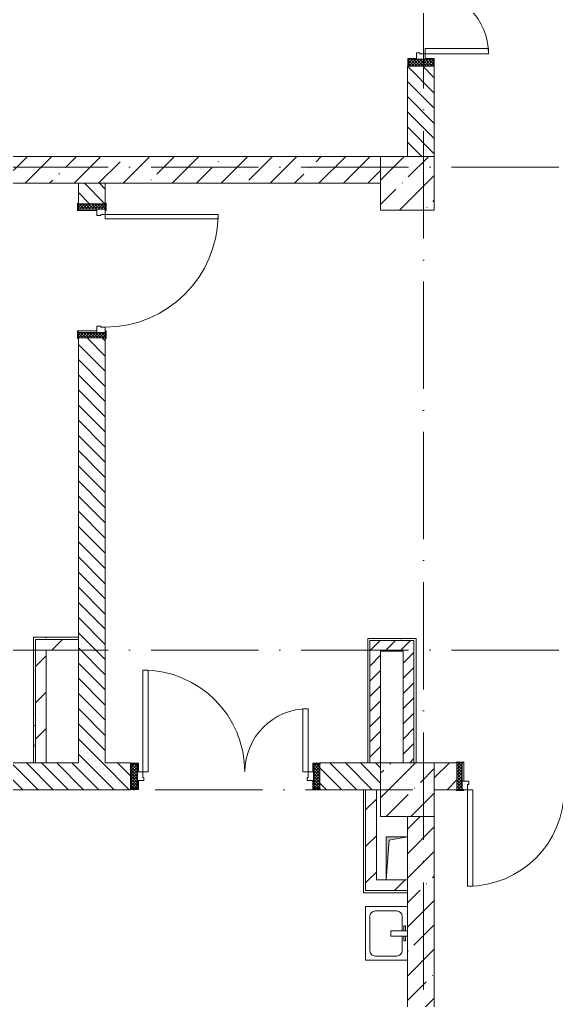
# Model space of a CAD drawing. Header units: millimetres. Extents: x -6467 to 106027, y -7090 to 195095.
# Drawn here: x 1687 to 6687, y 59818 to 68956 of the extents above; entities that cross this region are included whole.
import ezdxf

# ---------------------------------------------------------------- set-up
doc = ezdxf.new("R2010")
doc.units = ezdxf.units.MM
doc.linetypes.add('50_200_ШТРИХ_1Т_ш5_п1_п1_', pattern=[1400, 1000, -200, 0, -200])
for name, color, linetype, lineweight in [('A-DOOR', 7, 'Continuous', 9), ('A-DOOR-2', 7, 'Continuous', 5), ('A-DOOR-FRAM', 7, 'Continuous', 9), ('A-DOOR-FRAM-2', 7, 'Continuous', 5), ('A-WALL', 7, 'Continuous', 5), ('A-WALL-FNSH-1', 7, 'Continuous', 5), ('I-WALL', 7, 'Continuous', 5), ('S-COLS', 7, 'Continuous', 9), ('S-COLS-1', 7, 'Continuous', 5)]:
    doc.layers.add(name, color=color, linetype=linetype, lineweight=lineweight)
for name, color, linetype, lineweight, true_color in [('A-GENM-1', 7, 'Continuous', 9, 0xaaaaaa), ('I-WALL-1', 7, 'Continuous', 5, 0x787878), ('M-EQPM-1', 7, 'Continuous', 9, 0xaaaaaa), ('M-EQPM-2', 7, 'Continuous', 9, 0xe2e2e2), ('P-SANR-FIXT-1', 7, 'Continuous', 9, 0xaaaaaa), ('Оси-3', 7, '50_200_ШТРИХ_1Т_ш5_п1_п1_', 9, 0xaaaaaa)]:
    doc.layers.add(name, color=color, linetype=linetype, lineweight=lineweight, true_color=true_color)
pattern_1 = [(45, (0, 0), (-228.0985, 228.0985), []), (45, (228.1, 0), (-228.0985, 228.0985), [403.225, -80.645, 6.706, -73.939])]
pattern_2 = [(135, (0, 0), (-70.71068, -70.71068), [])]
pattern_3 = [(45, (0, 0), (-169.7056, 169.7056), [])]
pattern_4 = [(0, (0, 0), (406.4, 101.6), [6.706, -298.094, 6.706, -298.094, -1625.6]), (0, (0, 0), (406.4, 101.6), [-609.6, 6.706, -602.894, 6.706, -298.094, -711.2]), (0, (0, 0), (406.4, 101.6), [-1524, 6.706, -196.494, 6.706, -501.294]), (120, (152.4, 50.8), (-291.18818, 301.15272), [6.706, -298.094, 6.706, -298.094, -1625.6]), (120, (152.4, 50.8), (-291.18818, 301.15272), [-609.6, 6.706, -602.894, 6.706, -298.094, -711.2]), (120, (152.4, 50.8), (-291.18818, 301.15272), [-1524, 6.706, -196.494, 6.706, -501.294]), (240, (203.2, 254), (-115.21182, -402.75272), [6.706, -298.094, 6.706, -298.094, -1625.6]), (240, (203.2, 254), (-115.21182, -402.75272), [-609.6, 6.706, -602.894, 6.706, -298.094, -711.2]), (240, (203.2, 254), (-115.21182, -402.75272), [-1524, 6.706, -196.494, 6.706, -501.294])]
pattern_5 = [(45, (0, 0), (-70.71068, 70.71068), [])]

# ---------------------------------------------------------------- blocks, each defined once
blk = doc.blocks.new('BSC_Колонна _Прямоугольная - 500х500-V17-АИ_План этажа Радиаторы_2')
at = {"layer": 'S-COLS-1'}
h = blk.add_hatch(dxfattribs=at)
h.set_pattern_fill('FP_45', color=256, style=0, pattern_type=2)
h.set_pattern_definition([(45, (-5300, -67430.7), (-228.0985, 228.0985), []), (45, (-5071.9, -67430.7), (-228.0985, 228.0985), [403.225, -80.645, 6.706, -73.939])])
h.paths.add_polyline_path([(-250, -250), (250, -250), (250, 250), (-250, 250)])
for p, q in [((250, 250), (-250, 250)), ((-250, 250), (-250, -250)), ((250, -250), (250, 250)), ((-250, -250), (250, -250))]:
    blk.add_line(p, q, dxfattribs=at)
blk = doc.blocks.new('BSC_Колонна _Прямоугольная - 500х500-V21-АИ_План этажа Радиаторы_2')
at = {"layer": 'S-COLS-1'}
h = blk.add_hatch(dxfattribs=at)
h.set_pattern_fill('FP_49', color=256, style=0, pattern_type=2)
h.set_pattern_definition([(45, (-5300, -61780.7), (-228.0985, 228.0985), []), (45, (-5071.9, -61780.7), (-228.0985, 228.0985), [403.225, -80.645, 6.706, -73.939])])
h.paths.add_polyline_path([(-250, -250), (250, -250), (250, 250), (-250, 250), (-250, -146.8)])
for p, q in [((250, 250), (-250, 250)), ((-250, 250), (-250, -250)), ((250, -250), (250, 250)), ((-250, -250), (250, -250))]:
    blk.add_line(p, q, dxfattribs=at)
blk = doc.blocks.new('110_Дверь_СКБ_2Ст_Наружная1 - СОШ_Д-07_1760_1440_х2400мм_Все учебные помещения_ читальные залы-25547909-АИ_План этажа Радиаторы_2')
at = {"layer": 'A-DOOR-2'}
h = blk.add_hatch(dxfattribs=at)
h.set_pattern_fill('FP_120', color=256, style=0, pattern_type=2)
h.set_pattern_definition([(135, (1456.41, 189.685), (-14.14214, -14.14214), []), (225, (1456.41, 189.685), (14.14214, -14.14214), [])])
h.paths.add_polyline_path([(839.5, -115), (899.5, -115), (899.5, 115), (839.5, 115)])
at = {"layer": 'A-DOOR-FRAM-2'}
h = blk.add_hatch(dxfattribs=at)
h.set_pattern_fill('FP_121', color=256, style=0, pattern_type=2)
h.set_pattern_definition([(45, (-666.384, 189.685), (-14.1421, 14.1421), []), (135, (-666.384, 189.685), (-14.1421, -14.1421), [])])
h.paths.add_polyline_path([(-860.5, -115), (-800.5, -115), (-800.5, 115), (-860.5, 115)])
at = {"layer": 'A-DOOR'}
for p, q in [((-750.5, 990), (-750.5, 40)), ((-700.5, 990), (-750.5, 990)), ((-700.5, 40), (-700.5, 990)), ((789.5, 630), (739.5, 630)), ((739.5, 630), (739.5, 40)), ((789.5, 40), (789.5, 630)), ((-750.5, 40), (-700.5, 40)), ((739.5, 40), (789.5, 40))]:
    blk.add_line(p, q, dxfattribs=at)
at = {"layer": 'A-DOOR-2'}
for p, q in [((-792.5, 123), (-862.5, 123)), ((-862.5, 123), (-862.5, 115)), ((-862.5, 115), (-800.5, 115)), ((-800.5, 115), (-800.5, 40)), ((-792.5, 40), (-792.5, 123)), ((901.5, 123), (831.5, 123)), ((831.5, 123), (831.5, 40)), ((839.5, 40), (839.5, 115)), ((839.5, 115), (901.5, 115)), ((901.5, 115), (901.5, 123)), ((-800.5, 40), (-792.5, 40)), ((831.5, 40), (839.5, 40)), ((-792.5, -40), (-800.5, -40)), ((-800.5, -40), (-800.5, -115)), ((-792.5, -123), (-792.5, -40)), ((839.5, -40), (831.5, -40)), ((831.5, -40), (831.5, -123)), ((839.5, -115), (839.5, -40)), ((-862.5, -115), (-862.5, -123)), ((-800.5, -115), (-862.5, -115)), ((-862.5, -123), (-792.5, -123)), ((831.5, -123), (901.5, -123)), ((901.5, -115), (839.5, -115)), ((901.5, -123), (901.5, -115))]:
    blk.add_line(p, q, dxfattribs=at)
for centre, radius, start, end in [((-750.5, 40), 950, 0, 90), ((789.5, 40), 590, 90, 180)]:
    blk.add_arc(centre, radius, start, end, dxfattribs=at)
at = {"layer": 'A-DOOR-FRAM'}
for p, q in [((-800.5, 115), (-860.5, 115)), ((-860.5, 115), (-860.5, -115)), ((-800.5, -115), (-800.5, 115)), ((899.5, 115), (839.5, 115)), ((839.5, 115), (839.5, -115)), ((899.5, -115), (899.5, 115)), ((-750.5, 40), (-800.5, 40)), ((-800.5, 40), (-800.5, -40)), ((-750.5, -10), (-750.5, 40)), ((789.5, 40), (789.5, -10)), ((839.5, 40), (789.5, 40)), ((839.5, -40), (839.5, 40)), ((-800.5, -40), (-740.5, -40)), ((-740.5, -10), (-750.5, -10)), ((-740.5, -40), (-740.5, -10)), ((789.5, -10), (779.5, -10)), ((779.5, -10), (779.5, -40)), ((779.5, -40), (839.5, -40)), ((-860.5, -115), (-800.5, -115)), ((839.5, -115), (899.5, -115))]:
    blk.add_line(p, q, dxfattribs=at)
blk = doc.blocks.new('110_Дверь_СКБ_2Ст_Внутренняя1 - СОШ_Д-01_Дв_1650_1350_x2100h_Лестничная клетка _из коридора_ EIS60_90-25230278-АИ_План этажа Радиаторы_2')
at = {"layer": 'A-DOOR-2'}
h = blk.add_hatch(dxfattribs=at)
h.set_pattern_fill('FP_118', color=256, style=0, pattern_type=2)
h.set_pattern_definition([(135, (1501.41, 189.685), (-14.14214, -14.14214), []), (225, (1501.41, 189.685), (14.14214, -14.14214), [])])
h.paths.add_polyline_path([(837.5, 125), (787.5, 125), (787.5, -125), (837.5, -125)])
at = {"layer": 'A-DOOR-FRAM-2'}
h = blk.add_hatch(dxfattribs=at)
h.set_pattern_fill('FP_119', color=256, style=0, pattern_type=2)
h.set_pattern_definition([(45, (-621.384, 189.685), (-14.1421, 14.1421), []), (135, (-621.384, 189.685), (-14.1421, -14.1421), [])])
h.paths.add_polyline_path([(-762.5, 125), (-812.5, 125), (-812.5, -125), (-762.5, -125)])
at = {"layer": 'A-DOOR'}
for p, q in [((737.5, 1025), (687.5, 1025)), ((687.5, 1025), (687.5, 125)), ((737.5, 125), (737.5, 1025)), ((-712.5, 675), (-712.5, 125)), ((-662.5, 675), (-712.5, 675)), ((-662.5, 125), (-662.5, 675)), ((-712.5, 125), (-662.5, 125)), ((687.5, 125), (737.5, 125))]:
    blk.add_line(p, q, dxfattribs=at)
at = {"layer": 'A-DOOR-2'}
for centre, radius, start, end in [((737.5, 125), 900, 90, 180), ((-712.5, 125), 550, 360, 90)]:
    blk.add_arc(centre, radius, start, end, dxfattribs=at)
at = {"layer": 'A-DOOR-FRAM'}
for p, q in [((-747.5, 133), (-817.5, 133)), ((-817.5, 133), (-817.5, 125)), ((-817.5, 125), (-747.5, 125)), ((-762.5, 125), (-812.5, 125)), ((-812.5, 125), (-812.5, -125)), ((-712.5, 125), (-762.5, 125)), ((-762.5, 125), (-762.5, 45)), ((-762.5, -125), (-762.5, 125)), ((-747.5, 125), (-762.5, 125)), ((-762.5, 125), (-762.5, 124)), ((-762.5, 124), (-747.5, 124)), ((-747.5, 125), (-747.5, 133)), ((-747.5, 124), (-747.5, 125)), ((-712.5, 75), (-712.5, 125)), ((737.5, 125), (737.5, 75)), ((787.5, 125), (737.5, 125)), ((842.5, 133), (772.5, 133)), ((772.5, 133), (772.5, 125)), ((787.5, 125), (772.5, 125)), ((772.5, 125), (772.5, 124)), ((772.5, 125), (842.5, 125)), ((772.5, 124), (787.5, 124)), ((787.5, 45), (787.5, 125)), ((837.5, 125), (787.5, 125)), ((787.5, 125), (787.5, -125)), ((787.5, 124), (787.5, 125)), ((837.5, -125), (837.5, 125)), ((842.5, 125), (842.5, 133)), ((-762.5, 45), (-702.5, 45)), ((-747.5, 45), (-762.5, 45)), ((-762.5, 45), (-762.5, -125)), ((-747.5, -125), (-747.5, 45)), ((-702.5, 75), (-712.5, 75)), ((-702.5, 45), (-702.5, 75)), ((737.5, 75), (727.5, 75)), ((727.5, 75), (727.5, 45)), ((727.5, 45), (787.5, 45)), ((787.5, 45), (772.5, 45)), ((772.5, 45), (772.5, -125)), ((787.5, -125), (787.5, 45)), ((-747.5, -125), (-817.5, -125)), ((-817.5, -125), (-817.5, -133)), ((-817.5, -133), (-747.5, -133)), ((-812.5, -125), (-762.5, -125)), ((-762.5, -125), (-747.5, -125)), ((-747.5, -133), (-747.5, -125)), ((772.5, -125), (787.5, -125)), ((842.5, -125), (772.5, -125)), ((772.5, -125), (772.5, -133)), ((772.5, -133), (842.5, -133)), ((787.5, -125), (837.5, -125)), ((842.5, -133), (842.5, -125))]:
    blk.add_line(p, q, dxfattribs=at)
blk = doc.blocks.new('110_Дверь_СКБ_1_адиаторы_23')
at = {"layer": 'A-DOOR-2'}
h = blk.add_hatch(dxfattribs=at)
h.set_pattern_fill('FP_122', color=256, style=0, pattern_type=2)
h.set_pattern_definition([(135, (1701.41, 189.685), (-14.14214, -14.14214), []), (225, (1701.41, 189.685), (14.14214, -14.14214), [])])
h.paths.add_polyline_path([(637.5, 125), (587.5, 125), (587.5, -125), (637.5, -125)])
at = {"layer": 'A-DOOR-FRAM-2'}
h = blk.add_hatch(dxfattribs=at)
h.set_pattern_fill('FP_123', color=256, style=0, pattern_type=2)
h.set_pattern_definition([(45, (-421.384, 189.685), (-14.1421, 14.1421), []), (135, (-421.384, 189.685), (-14.1421, -14.1421), [])])
h.paths.add_polyline_path([(-562.5, 125), (-612.5, 125), (-612.5, -125), (-562.5, -125)])
at = {"layer": 'A-DOOR'}
for p, q in [((-512.5, 1175), (-512.5, 125)), ((-472.5, 1175), (-512.5, 1175)), ((-472.5, 125), (-472.5, 1175)), ((-512.5, 125), (-472.5, 125))]:
    blk.add_line(p, q, dxfattribs=at)
at = {"layer": 'A-DOOR-2'}
blk.add_arc((-512.5, 125), 1050, 360, 90, dxfattribs=at)
at = {"layer": 'A-DOOR-FRAM'}
for p, q in [((-547.5, 133), (-617.5, 133)), ((-617.5, 133), (-617.5, 125)), ((-617.5, 125), (-547.5, 125)), ((-562.5, 125), (-612.5, 125)), ((-612.5, 125), (-612.5, -125)), ((-512.5, 125), (-562.5, 125)), ((-562.5, 125), (-562.5, 45)), ((-562.5, -125), (-562.5, 125)), ((-547.5, 125), (-562.5, 125)), ((-562.5, 125), (-562.5, 124)), ((-562.5, 124), (-547.5, 124)), ((-547.5, 125), (-547.5, 133)), ((-547.5, 124), (-547.5, 125)), ((-512.5, 85), (-512.5, 125)), ((537.5, 125), (537.5, 85)), ((587.5, 125), (537.5, 125)), ((642.5, 133), (572.5, 133)), ((572.5, 133), (572.5, 125)), ((587.5, 125), (572.5, 125)), ((572.5, 125), (572.5, 124)), ((572.5, 125), (642.5, 125)), ((572.5, 124), (587.5, 124)), ((587.5, 45), (587.5, 125)), ((637.5, 125), (587.5, 125)), ((587.5, 125), (587.5, -125)), ((587.5, 124), (587.5, 125)), ((637.5, -125), (637.5, 125)), ((642.5, 125), (642.5, 133)), ((-562.5, 45), (-502.5, 45)), ((-547.5, 45), (-562.5, 45)), ((-562.5, 45), (-562.5, -125)), ((-547.5, -125), (-547.5, 45)), ((-502.5, 85), (-512.5, 85)), ((-502.5, 45), (-502.5, 85)), ((537.5, 85), (527.5, 85)), ((527.5, 85), (527.5, 45)), ((527.5, 45), (587.5, 45)), ((587.5, 45), (572.5, 45)), ((572.5, 45), (572.5, -125)), ((587.5, -125), (587.5, 45)), ((-547.5, -125), (-617.5, -125)), ((-617.5, -125), (-617.5, -133)), ((-617.5, -133), (-547.5, -133)), ((-612.5, -125), (-562.5, -125)), ((-562.5, -125), (-547.5, -125)), ((-547.5, -133), (-547.5, -125)), ((572.5, -125), (587.5, -125)), ((642.5, -125), (572.5, -125)), ((572.5, -125), (572.5, -133)), ((572.5, -133), (642.5, -133)), ((587.5, -125), (637.5, -125)), ((642.5, -133), (642.5, -125))]:
    blk.add_line(p, q, dxfattribs=at)
blk = doc.blocks.new('Канал вертикальный прямоугольный - Шахта - значок проема-24087332-АИ_План этажа Радиаторы_2')
at = {"layer": 'M-EQPM-2'}
blk.add_hatch(color=256, dxfattribs=at).paths.add_polyline_path([(-100, -200), (-70, 170), (100, 200), (-100, 200)])
at = {"layer": 'M-EQPM-1'}
for p, q in [((-100, -200), (-100, 200)), ((-100, 200), (100, 200)), ((-70, 170), (100, 200)), ((100, 200), (100, -200)), ((-70, 170), (-100, -200)), ((100, -200), (-100, -200))]:
    blk.add_line(p, q, dxfattribs=at)
blk = doc.blocks.new('SND_2D_Раковина1 - 400х300-V212-АИ_План этажа Радиаторы_2')
at = {"layer": 'P-SANR-FIXT-1'}
for p, q in [((-250, -220), (-250, 170)), ((-160, 120), (-25, 120)), ((-70, 150), (-25, 150)), ((-70, 135), (-70, 150)), ((-25, 135), (-70, 135)), ((-25, 170), (-25, 15)), ((25, 15), (25, 170)), ((70, 150), (25, 150)), ((25, 135), (70, 135)), ((25, 120), (160, 120)), ((70, 135), (70, 150)), ((250, 170), (250, -220)), ((-210, -130), (-210, 70)), ((-25, 15), (25, 15)), ((210, 70), (210, -130)), ((160, -180), (-160, -180)), ((250, -220), (-250, -220))]:
    blk.add_line(p, q, dxfattribs=at)
for centre, start, end in [((-160, 70), 90, 180), ((160, 70), 0, 90), ((-160, -130), 180, 270), ((160, -130), 270, 0)]:
    blk.add_arc(centre, 50, start, end, dxfattribs=at)
blk = doc.blocks.new('АР_Перемычка1 - АР_Перемычка-25547967-АИ_План этажа Радиаторы_2')
at = {"layer": 'A-GENM-1'}
blk.add_line((-350, -125), (-343, -125), dxfattribs=at)
blk = doc.blocks.new('АР_Перемычка1 - АР_Перемычка-26078926-АИ_План этажа Радиаторы_2')
at = {"layer": 'A-GENM-1'}
blk.add_line((-170, -125), (-162, -125), dxfattribs=at)

msp = doc.modelspace()

# ---------------------------------------------------------------- hatches: boundary and pattern name
at = {"layer": 'A-WALL'}
h = msp.add_hatch(dxfattribs=at)
h.set_pattern_fill('FP_1', color=256, style=0, pattern_type=2)
h.set_pattern_definition(pattern_1)
h.paths.add_polyline_path([(5050, 67430.7), (5050, 67680.7), (-1950, 67680.7), (-1950, 67430.7), (2828.5, 67430.7)])
h = msp.add_hatch(dxfattribs=at)
h.set_pattern_fill('FP_1', color=256, style=0, pattern_type=2)
h.set_pattern_definition(pattern_1)
h.paths.add_polyline_path([(9560, 61780.7), (9560, 62030.7), (7860, 62030.7), (7860, 61780.7), (9472.5, 61780.7)])
h.paths.add_polyline_path([(7410, 61780.7), (7610, 61780.7), (7610, 62030.7), (7410, 62030.7)])
h.paths.add_polyline_path([(5760, 61780.7), (5760, 62030.7), (5550, 62030.7), (5550, 61780.7), (5755, 61780.7)])
h = msp.add_hatch(dxfattribs=at)
h.set_pattern_fill('FP_1', color=256, style=0, pattern_type=2)
h.set_pattern_definition(pattern_1)
h.paths.add_polyline_path([(5300, 55181), (5550, 55181), (5550, 58681), (5300, 58681), (5300, 55431)])
h.paths.add_polyline_path([(5550, 59181), (5550, 61530.7), (5300, 61530.7), (5300, 59181)])
at = {"layer": 'I-WALL'}
h = msp.add_hatch(dxfattribs=at)
h.set_pattern_fill('FP_2', color=256, style=0, pattern_type=2)
h.set_pattern_definition(pattern_2)
h.paths.add_polyline_path([(5550, 67680.7), (5550, 68521), (5300, 68521), (5300, 67680.7)])
h.paths.add_polyline_path([(5370, 70286), (5550, 70288), (5550, 73031), (5300, 73031), (5302, 70288), (5310, 70286)])
h.paths.add_polyline_path([(5434.6, 74531), (5550, 74531), (5550, 76331), (5300, 76331), (5300, 74531)])
h = msp.add_hatch(dxfattribs=at)
h.set_pattern_fill('FP_2', color=256, style=0, pattern_type=2)
h.set_pattern_definition(pattern_2)
h.paths.add_polyline_path([(2485, 62030.7), (2485, 65991), (2235, 65991), (2235, 62030.7)])
h.paths.add_polyline_path([(2485, 67241), (2485, 67430.7), (2235, 67430.7), (2235, 67241)])
h = msp.add_hatch(dxfattribs=at)
h.set_pattern_fill('FP_5', color=256, style=0, pattern_type=2)
h.set_pattern_definition(pattern_3)
h.paths.add_polyline_path([(2235, 63081), (2235, 63181), (1835, 63181), (1835, 63081), (1935, 63081)])
h = msp.add_hatch(dxfattribs=at)
h.set_pattern_fill('FP_4', color=256, style=0, pattern_type=2)
h.set_pattern_definition(pattern_5)
h.paths.add_polyline_path([(4950, 63070.7), (5260.2, 63070.7), (5260.2, 63170.7), (4950, 63170.7)])
h = msp.add_hatch(dxfattribs=at)
h.set_pattern_fill('FP_4', color=256, style=0, pattern_type=2)
h.set_pattern_definition(pattern_5)
h.paths.add_polyline_path([(5360.2, 62030.7), (5360.2, 63170.7), (5260.2, 63170.7), (5260.2, 62030.7)])
h = msp.add_hatch(dxfattribs=at)
h.set_pattern_fill('FP_5', color=256, style=0, pattern_type=2)
h.set_pattern_definition(pattern_3)
h.paths.add_polyline_path([(1935, 62030.7), (1935, 63081), (1835, 63081), (1835, 62030.7)])
h = msp.add_hatch(dxfattribs=at)
h.set_pattern_fill('FP_4', color=256, style=0, pattern_type=2)
h.set_pattern_definition(pattern_5)
h.paths.add_polyline_path([(5050, 62030.7), (5050, 63070.7), (4950, 63070.7), (4950, 62030.7)])
h = msp.add_hatch(dxfattribs=at)
h.set_pattern_fill('FP_2', color=256, style=0, pattern_type=2)
h.set_pattern_definition(pattern_2)
h.paths.add_polyline_path([(5050, 61780.7), (5050, 62030.7), (4487, 62028.7), (4487, 61780.7), (5010, 61780.7)])
h.paths.add_polyline_path([(2720, 61780.7), (2720, 62030.7), (-1915, 62030.7), (-1915, 61780.7), (-493.5, 61780.7)])
h = msp.add_hatch(dxfattribs=at)
h.set_pattern_fill('FP_5', color=256, style=0, pattern_type=2)
h.set_pattern_definition(pattern_3)
h.paths.add_polyline_path([(4910, 60941), (5010, 60941), (5010, 61780.7), (4910, 61780.7), (4910, 61633.9)])
h = msp.add_hatch(dxfattribs=at)
h.set_pattern_fill('FP_5', color=256, style=0, pattern_type=2)
h.set_pattern_definition(pattern_3)
h.paths.add_polyline_path([(4910, 60841), (5300, 60841), (5300, 60941), (4910, 60941), (4910, 60929.9)])
at = {"layer": 'I-WALL-1'}
h = msp.add_hatch(dxfattribs=at)
h.set_pattern_fill('FP_3', color=256, style=0, pattern_type=2)
h.set_pattern_definition(pattern_4)
h.paths.add_polyline_path([(2235, 63181), (2235, 63201), (1815, 63201), (1815, 63181), (1835, 63181)])
h = msp.add_hatch(dxfattribs=at)
h.set_pattern_fill('FP_3', color=256, style=0, pattern_type=2)
h.set_pattern_definition(pattern_4)
h.paths.add_polyline_path([(1835, 62030.7), (1835, 63181), (1815, 63181), (1815, 62030.7)])
h = msp.add_hatch(dxfattribs=at)
h.set_pattern_fill('FP_3', color=256, style=0, pattern_type=2)
h.set_pattern_definition(pattern_4)
h.paths.add_polyline_path([(5360.2, 63170.7), (5360.2, 63190.7), (4930, 63190.7), (4930, 63170.7), (5260.2, 63170.7)])
h = msp.add_hatch(dxfattribs=at)
h.set_pattern_fill('FP_3', color=256, style=0, pattern_type=2)
h.set_pattern_definition(pattern_4)
h.paths.add_polyline_path([(4950, 62030.7), (4950, 63170.7), (4930, 63170.7), (4930, 62030.7)])
h = msp.add_hatch(dxfattribs=at)
h.set_pattern_fill('FP_3', color=256, style=0, pattern_type=2)
h.set_pattern_definition(pattern_4)
h.paths.add_polyline_path([(5380.2, 62030.7), (5380.2, 63190.7), (5360.2, 63190.7), (5360.2, 62030.7)])
h = msp.add_hatch(dxfattribs=at)
h.set_pattern_fill('FP_3', color=256, style=0, pattern_type=2)
h.set_pattern_definition(pattern_4)
h.paths.add_polyline_path([(4890, 60841), (4910, 60841), (4910, 61780.7), (4890, 61780.7), (4890, 60929.9)])
h = msp.add_hatch(dxfattribs=at)
h.set_pattern_fill('FP_3', color=256, style=0, pattern_type=2)
h.set_pattern_definition(pattern_4)
h.paths.add_polyline_path([(5300, 60821), (5300, 60841), (4890, 60841), (4890, 60821)])

# ---------------------------------------------------------------- linework, layer by layer
at = {"layer": 'A-WALL'}
for p, q in [((5300, 68521), (5300, 67680.7)), ((5550, 68521), (5300, 68521)), ((5550, 67680.7), (5550, 68521)), ((5050, 67680.7), (-1950, 67680.7)), ((-1950, 67430.7), (5050, 67430.7)), ((2235, 67430.7), (2235, 67246)), ((2485, 67246), (2485, 67430.7)), ((2235, 65986), (2235, 62030.7)), ((2485, 62030.7), (2485, 65986)), ((1835, 63181), (2235, 63181)), ((1835, 62030.7), (1835, 63181)), ((4950, 63170.7), (4950, 62030.7)), ((5360.2, 63170.7), (4950, 63170.7)), ((5360.2, 62030.7), (5360.2, 63170.7)), ((2235, 62030.7), (-1915, 62030.7)), ((2720, 62030.7), (2485, 62030.7)), ((2720, 61780.7), (2720, 62030.7)), ((4930, 62030.7), (4485, 62030.7)), ((5755, 62030.7), (5550, 62030.7)), ((-1950, 61780.7), (2720, 61780.7)), ((4485, 61780.7), (5050, 61780.7)), ((4910, 61780.7), (4910, 60841)), ((5550, 61780.7), (5755, 61780.7)), ((5300, 61530.7), (5300, 59181)), ((5550, 59181), (5550, 61530.7)), ((4910, 60841), (5300, 60841))]:
    msp.add_line(p, q, dxfattribs=at)
at = {"layer": 'A-WALL-FNSH-1'}
for p, q in [((2235, 63201), (1815, 63201)), ((1815, 63201), (1815, 62030.7)), ((4930, 63190.7), (4930, 62030.7)), ((5380.2, 63190.7), (4930, 63190.7)), ((5380.2, 62030.7), (5380.2, 63190.7)), ((1935, 63081), (2235, 63081)), ((1935, 62030.7), (1935, 63081)), ((5050, 62030.7), (5050, 63070.7)), ((5050, 63070.7), (5260.2, 63070.7)), ((5260.2, 63070.7), (5260.2, 62030.7)), ((4930, 62030.7), (5050, 62030.7)), ((4890, 61780.7), (4890, 60821)), ((5010, 60941), (5010, 61780.7)), ((5300, 60941), (5010, 60941)), ((4890, 60821), (5300, 60821))]:
    msp.add_line(p, q, dxfattribs=at)
at = {"layer": 'Оси-3'}
for p, q in [((5450, -5889.7), (5450, 91281)), ((104718, 67581), (-5267.3, 67581)), ((104718, 63081), (-5267.3, 63081)), ((5350, 61781), (-5267.3, 61781))]:
    msp.add_line(p, q, dxfattribs=at)

# ---------------------------------------------------------------- block references
at = {"layer": 'A-DOOR-2'}
for name, p, rotation in [('110_Дверь_СКБ_2Ст_Наружная1 - СОШ_Д-07_1760_1440_х2400мм_Все учебные помещения_ читальные залы-25547909-АИ_План этажа Радиаторы_2', (5425, 69425.5), 269.9999999999999), ('110_Дверь_СКБ_1_адиаторы_23', (2360, 66628.5), 269.9999999999999), ('110_Дверь_СКБ_2Ст_Внутренняя1 - СОШ_Д-01_Дв_1650_1350_x2100h_Лестничная клетка _из коридора_ EIS60_90-25230278-АИ_План этажа Радиаторы_2', (6597.5, 61905.7), 180)]:
    msp.add_blockref(name, p, dxfattribs=dict(at, rotation=rotation))
msp.add_blockref('110_Дверь_СКБ_2Ст_Наружная1 - СОШ_Д-07_1760_1440_х2400мм_Все учебные помещения_ читальные залы-25547909-АИ_План этажа Радиаторы_2', (3585.5, 61905.7), dxfattribs=at)
at = {"layer": 'A-GENM-1', "rotation": 269.9999999999999}
msp.add_blockref('АР_Перемычка1 - АР_Перемычка-26078926-АИ_План этажа Радиаторы_2', (2360, 67241), dxfattribs=at)
at = {"layer": 'A-GENM-1'}
msp.add_blockref('АР_Перемычка1 - АР_Перемычка-25547967-АИ_План этажа Радиаторы_2', (2725, 61905.7), dxfattribs=at)
at = {"layer": 'M-EQPM-1'}
msp.add_blockref('Канал вертикальный прямоугольный - Шахта - значок проема-24087332-АИ_План этажа Радиаторы_2', (5200, 61141), dxfattribs=at)
at = {"layer": 'P-SANR-FIXT-1', "rotation": 269.9999999999997}
msp.add_blockref('SND_2D_Раковина1 - 400х300-V212-АИ_План этажа Радиаторы_2', (5130, 60441), dxfattribs=at)
at = {"layer": 'S-COLS'}
for name, p in [('BSC_Колонна _Прямоугольная - 500х500-V17-АИ_План этажа Радиаторы_2', (5300, 67430.7)), ('BSC_Колонна _Прямоугольная - 500х500-V21-АИ_План этажа Радиаторы_2', (5300, 61780.7))]:
    msp.add_blockref(name, p, dxfattribs=at)

doc.saveas('drawing.dxf')
